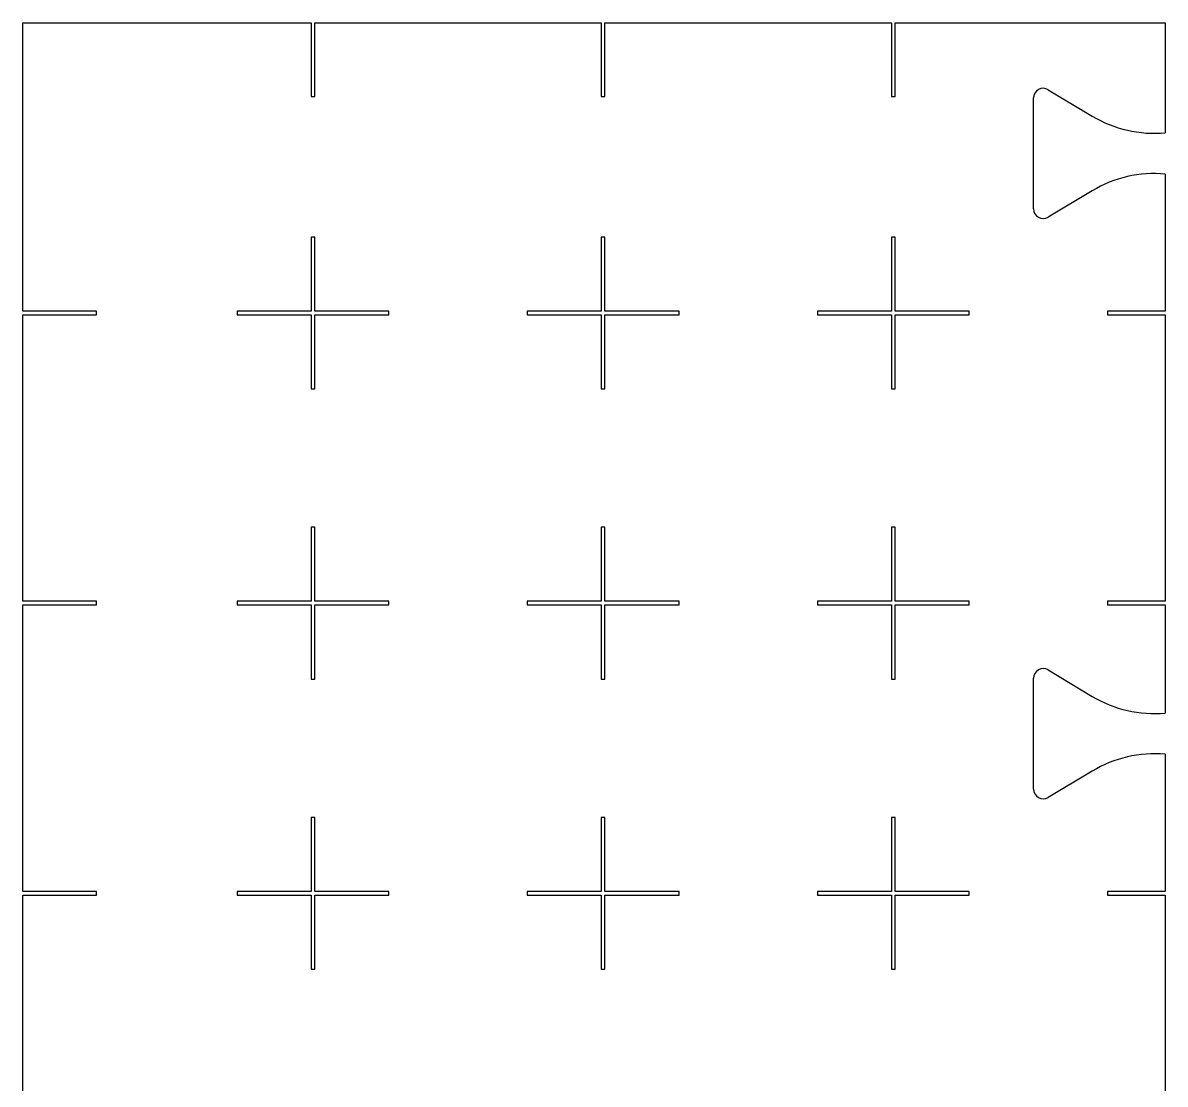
# Model space of a CAD drawing. Header units: millimetres. Extents: x -1500 to -319, y -915 to 1500.
# Drawn here: x -1500 to -319, y 403 to 1500 of the extents above; entities that cross this region are included whole.
import ezdxf

# ---------------------------------------------------------------- set-up
doc = ezdxf.new("R2010")
doc.units = ezdxf.units.MM

msp = doc.modelspace()

# ---------------------------------------------------------------- linework, layer by layer
at = {"color": 7, "linetype": 'Continuous', "lineweight": 25}
for p, q in [((-1500, 1500), (-1201.9, 1500)), ((-1500, 1201.9), (-1500, 1500)), ((-1201.9, 1500), (-1201.9, 1424)), ((-1198.1, 1500), (-901.9, 1500)), ((-1198.1, 1424), (-1198.1, 1500)), ((-901.9, 1500), (-901.9, 1424)), ((-898.1, 1500), (-601.9, 1500)), ((-898.1, 1424), (-898.1, 1500)), ((-601.9, 1500), (-601.9, 1424)), ((-598.1, 1500), (-318.9, 1500)), ((-598.1, 1424), (-598.1, 1500)), ((-318.9, 1500), (-318.9, 1386.3)), ((-439.9, 1430.9), (-394.3, 1403.6)), ((-1201.9, 1424), (-1198.1, 1424)), ((-901.9, 1424), (-898.1, 1424)), ((-601.9, 1424), (-598.1, 1424)), ((-455, 1307.7), (-455, 1422.3)), ((-318.9, 1343.7), (-318.9, 1201.9)), ((-394.3, 1326.4), (-439.9, 1299.1)), ((-1201.9, 1278.5), (-1201.9, 1201.9)), ((-1198.1, 1278.5), (-1201.9, 1278.5)), ((-1198.1, 1201.9), (-1198.1, 1278.5)), ((-901.9, 1278.5), (-901.9, 1201.9)), ((-898.1, 1278.5), (-901.9, 1278.5)), ((-898.1, 1201.9), (-898.1, 1278.5)), ((-601.9, 1278.5), (-601.9, 1201.9)), ((-598.1, 1278.5), (-601.9, 1278.5)), ((-598.1, 1201.9), (-598.1, 1278.5)), ((-1424, 1201.9), (-1500, 1201.9)), ((-1500, 1198.1), (-1424, 1198.1)), ((-1500, 901.9), (-1500, 1198.1)), ((-1424, 1198.1), (-1424, 1201.9)), ((-1278.5, 1201.9), (-1278.5, 1198.1)), ((-1201.9, 1201.9), (-1278.5, 1201.9)), ((-1278.5, 1198.1), (-1201.9, 1198.1)), ((-1201.9, 1198.1), (-1201.9, 1121.5)), ((-1121.5, 1201.9), (-1198.1, 1201.9)), ((-1198.1, 1198.1), (-1121.5, 1198.1)), ((-1198.1, 1121.5), (-1198.1, 1198.1)), ((-1121.5, 1198.1), (-1121.5, 1201.9)), ((-978.5, 1201.9), (-978.5, 1198.1)), ((-901.9, 1201.9), (-978.5, 1201.9)), ((-978.5, 1198.1), (-901.9, 1198.1)), ((-901.9, 1198.1), (-901.9, 1121.5)), ((-821.5, 1201.9), (-898.1, 1201.9)), ((-898.1, 1198.1), (-821.5, 1198.1)), ((-898.1, 1121.5), (-898.1, 1198.1)), ((-821.5, 1198.1), (-821.5, 1201.9)), ((-678.5, 1201.9), (-678.5, 1198.1)), ((-601.9, 1201.9), (-678.5, 1201.9)), ((-678.5, 1198.1), (-601.9, 1198.1)), ((-601.9, 1198.1), (-601.9, 1121.5)), ((-521.5, 1201.9), (-598.1, 1201.9)), ((-598.1, 1198.1), (-521.5, 1198.1)), ((-598.1, 1121.5), (-598.1, 1198.1)), ((-521.5, 1198.1), (-521.5, 1201.9)), ((-378.5, 1201.9), (-378.5, 1198.1)), ((-318.9, 1201.9), (-378.5, 1201.9)), ((-378.5, 1198.1), (-318.9, 1198.1)), ((-318.9, 1198.1), (-318.9, 901.9)), ((-1201.9, 1121.5), (-1198.1, 1121.5)), ((-901.9, 1121.5), (-898.1, 1121.5)), ((-601.9, 1121.5), (-598.1, 1121.5)), ((-1201.9, 978.5), (-1201.9, 901.9)), ((-1198.1, 978.5), (-1201.9, 978.5)), ((-1198.1, 901.9), (-1198.1, 978.5)), ((-901.9, 978.5), (-901.9, 901.9)), ((-898.1, 978.5), (-901.9, 978.5)), ((-898.1, 901.9), (-898.1, 978.5)), ((-601.9, 978.5), (-601.9, 901.9)), ((-598.1, 978.5), (-601.9, 978.5)), ((-598.1, 901.9), (-598.1, 978.5)), ((-1424, 901.9), (-1500, 901.9)), ((-1500, 898.1), (-1424, 898.1)), ((-1500, 601.9), (-1500, 898.1)), ((-1424, 898.1), (-1424, 901.9)), ((-1278.5, 901.9), (-1278.5, 898.1)), ((-1201.9, 901.9), (-1278.5, 901.9)), ((-1278.5, 898.1), (-1201.9, 898.1)), ((-1201.9, 898.1), (-1201.9, 821.5)), ((-1121.5, 901.9), (-1198.1, 901.9)), ((-1198.1, 898.1), (-1121.5, 898.1)), ((-1198.1, 821.5), (-1198.1, 898.1)), ((-1121.5, 898.1), (-1121.5, 901.9)), ((-978.5, 901.9), (-978.5, 898.1)), ((-901.9, 901.9), (-978.5, 901.9)), ((-978.5, 898.1), (-901.9, 898.1)), ((-901.9, 898.1), (-901.9, 821.5)), ((-821.5, 901.9), (-898.1, 901.9)), ((-898.1, 898.1), (-821.5, 898.1)), ((-898.1, 821.5), (-898.1, 898.1)), ((-821.5, 898.1), (-821.5, 901.9)), ((-678.5, 901.9), (-678.5, 898.1)), ((-601.9, 901.9), (-678.5, 901.9)), ((-678.5, 898.1), (-601.9, 898.1)), ((-601.9, 898.1), (-601.9, 821.5)), ((-521.5, 901.9), (-598.1, 901.9)), ((-598.1, 898.1), (-521.5, 898.1)), ((-598.1, 821.5), (-598.1, 898.1)), ((-521.5, 898.1), (-521.5, 901.9)), ((-378.5, 901.9), (-378.5, 898.1)), ((-318.9, 901.9), (-378.5, 901.9)), ((-378.5, 898.1), (-318.9, 898.1)), ((-318.9, 898.1), (-318.9, 786.3)), ((-439.9, 830.9), (-394.3, 803.6)), ((-1201.9, 821.5), (-1198.1, 821.5)), ((-901.9, 821.5), (-898.1, 821.5)), ((-601.9, 821.5), (-598.1, 821.5)), ((-455, 707.7), (-455, 822.3)), ((-318.9, 743.7), (-318.9, 601.9)), ((-394.3, 726.4), (-439.9, 699.1)), ((-1201.9, 678.5), (-1201.9, 601.9)), ((-1198.1, 678.5), (-1201.9, 678.5)), ((-1198.1, 601.9), (-1198.1, 678.5)), ((-901.9, 678.5), (-901.9, 601.9)), ((-898.1, 678.5), (-901.9, 678.5)), ((-898.1, 601.9), (-898.1, 678.5)), ((-601.9, 678.5), (-601.9, 601.9)), ((-598.1, 678.5), (-601.9, 678.5)), ((-598.1, 601.9), (-598.1, 678.5)), ((-1424, 601.9), (-1500, 601.9)), ((-1500, 598.1), (-1424, 598.1)), ((-1500, 301.9), (-1500, 598.1)), ((-1424, 598.1), (-1424, 601.9)), ((-1278.5, 601.9), (-1278.5, 598.1)), ((-1201.9, 601.9), (-1278.5, 601.9)), ((-1278.5, 598.1), (-1201.9, 598.1)), ((-1201.9, 598.1), (-1201.9, 521.5)), ((-1121.5, 601.9), (-1198.1, 601.9)), ((-1198.1, 598.1), (-1121.5, 598.1)), ((-1198.1, 521.5), (-1198.1, 598.1)), ((-1121.5, 598.1), (-1121.5, 601.9)), ((-978.5, 601.9), (-978.5, 598.1)), ((-901.9, 601.9), (-978.5, 601.9)), ((-978.5, 598.1), (-901.9, 598.1)), ((-901.9, 598.1), (-901.9, 521.5)), ((-821.5, 601.9), (-898.1, 601.9)), ((-898.1, 598.1), (-821.5, 598.1)), ((-898.1, 521.5), (-898.1, 598.1)), ((-821.5, 598.1), (-821.5, 601.9)), ((-678.5, 601.9), (-678.5, 598.1)), ((-601.9, 601.9), (-678.5, 601.9)), ((-678.5, 598.1), (-601.9, 598.1)), ((-601.9, 598.1), (-601.9, 521.5)), ((-521.5, 601.9), (-598.1, 601.9)), ((-598.1, 598.1), (-521.5, 598.1)), ((-598.1, 521.5), (-598.1, 598.1)), ((-521.5, 598.1), (-521.5, 601.9)), ((-378.5, 601.9), (-378.5, 598.1)), ((-318.9, 601.9), (-378.5, 601.9)), ((-378.5, 598.1), (-318.9, 598.1)), ((-318.9, 598.1), (-318.9, 301.9)), ((-1201.9, 521.5), (-1198.1, 521.5)), ((-901.9, 521.5), (-898.1, 521.5)), ((-601.9, 521.5), (-598.1, 521.5))]:
    msp.add_line(p, q, dxfattribs=at)
for centre, radius, start, end in [((-445, 1422.3), 10, 59.0362, 180), ((-330, 1510.8), 125, 239.0362, 275.0946), ((-330, 1219.2), 125, 84.9054, 120.9638), ((-445, 1307.7), 10, 180, 300.9638), ((-445, 822.3), 10, 59.0362, 180), ((-330, 910.8), 125, 239.0362, 275.0946), ((-330, 619.2), 125, 84.9054, 120.9638), ((-445, 707.7), 10, 180, 300.9638)]:
    msp.add_arc(centre, radius, start, end, dxfattribs=at)

doc.saveas('drawing.dxf')
